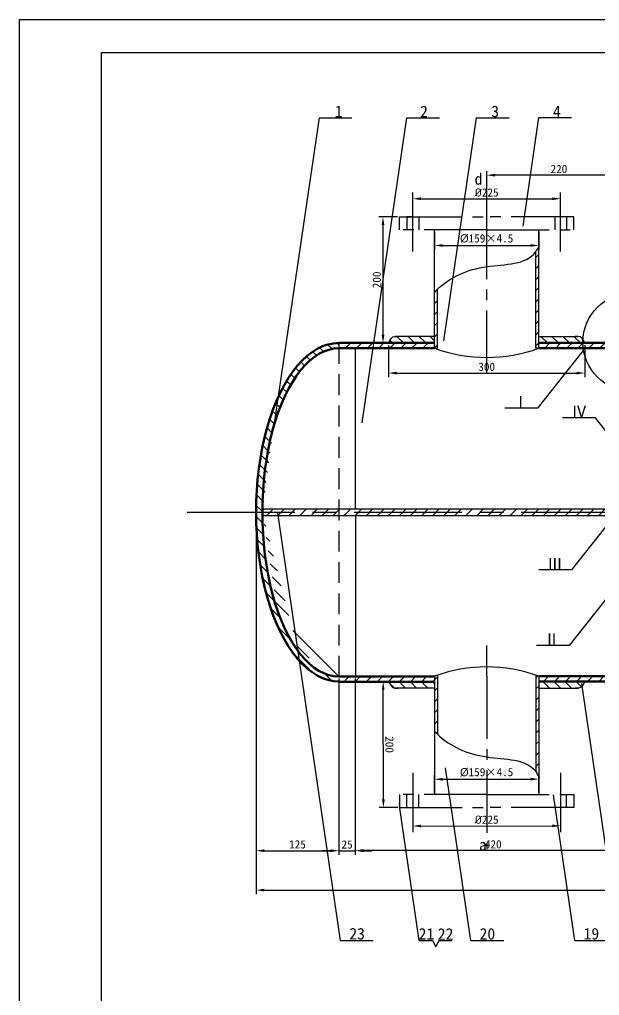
# Model space of a CAD drawing. Header units: millimetres. Extents: x -1950 to -231, y 2736 to 6518.
# Drawn here: x -1072 to -895.5, y 3033 to 3330 of the extents above; entities that cross this region are included whole.
import ezdxf

# ---------------------------------------------------------------- set-up
doc = ezdxf.new("R2010")
doc.units = ezdxf.units.MM
for name, pattern in [('CENTER', [50.8, 31.75, -6.35, 6.35, -6.35]), ('CENTER2', [28.575, 19.05, -3.175, 3.175, -3.175]), ('DASHED2', [9.525, 6.35, -3.175])]:
    doc.linetypes.add(name, pattern=pattern)
for name, color, linetype, lineweight in [('shuangdianhuaxian', 7, 'CENTER2', 25), ('xuxian', 7, 'DASHED2', 25), ('图层1', 7, 'Continuous', 30), ('点画线', 7, 'CENTER', 25), ('粗实线', 7, 'Continuous', 50), ('细实线', 7, 'Continuous', 25)]:
    doc.layers.add(name, color=color, linetype=linetype, lineweight=lineweight)
doc.styles.get("Standard").update_dxf_attribs({"font": ''})
doc.styles.get('Standard').set_extended_font_data('SimSun')
doc.dimstyles.new('ISO-25', dxfattribs={"dimtxt": 2.5, "dimasz": 2.5, "dimexe": 1.25, "dimexo": 0.625, "dimtad": 1, "dimtxsty": 'Standard', "dimcen": 2.5, "dimadec": 0, "dimazin": 0, "dimtfac": 1, "dimtmove": 0, "dimatfit": 3, "dimfxl": 0, "dimarcsym": 0})

# ---------------------------------------------------------------- blocks, each defined once
blk = doc.blocks.new('*D3')
at = {"layer": 'Defpoints', "color": 0, "transparency": 16777216}
for p in [(-956.29, 3270), (-961.36, 3231.6), (-959.68, 3231.6)]:
    blk.add_point(p, dxfattribs=at)
at = {"layer": '细实线', "color": 0, "lineweight": -2, "transparency": 16777216}
for p, q in [((-956.92, 3270), (-962.61, 3270)), ((-961.36, 3267.5), (-961.36, 3234.1)), ((-960.3, 3231.6), (-962.61, 3231.6))]:
    blk.add_line(p, q, dxfattribs=at)
at = {"layer": '细实线', "color": 0, "transparency": 16777216}
for points in [[(-961.78, 3267.5), (-960.94, 3267.5), (-961.36, 3270)], [(-961.78, 3234.1), (-960.94, 3234.1), (-961.36, 3231.6)]]:
    blk.add_solid(points, dxfattribs=at)
at = {"layer": '细实线', "color": 0, "transparency": 16777216, "insert": (-963.25, 3250.8), "char_height": 2.5, "attachment_point": 5, "rotation": 90}
blk.add_mtext('{\\fFangSong|b0|i0|c134|p49;200}', dxfattribs=at)
blk = doc.blocks.new('*D4')
at = {"layer": 'Defpoints', "color": 0, "transparency": 16777216}
for p in [(-929.79, 3282.67), (-929.79, 3254.83), (-885.81, 3241.5)]:
    blk.add_point(p, dxfattribs=at)
at = {"layer": '细实线', "color": 0, "lineweight": -2, "transparency": 16777216}
for p, q in [((-929.79, 3255.46), (-929.79, 3283.92)), ((-888.31, 3282.67), (-927.29, 3282.67)), ((-885.81, 3242.12), (-885.81, 3283.92))]:
    blk.add_line(p, q, dxfattribs=at)
at = {"layer": '细实线', "color": 0, "transparency": 16777216}
for points in [[(-927.29, 3283.08), (-927.29, 3282.25), (-929.79, 3282.67)], [(-888.31, 3283.08), (-888.31, 3282.25), (-885.81, 3282.67)]]:
    blk.add_solid(points, dxfattribs=at)
at = {"layer": '细实线', "color": 0, "transparency": 16777216, "insert": (-907.8, 3284.54), "char_height": 2.5, "attachment_point": 5}
blk.add_mtext('{\\fFangSong|b0|i0|c134|p49;22}0', dxfattribs=at)
blk = doc.blocks.new('*D5')
at = {"layer": 'Defpoints', "color": 0, "transparency": 16777216}
for p in [(-907.29, 3275.49), (-952.29, 3270), (-907.29, 3270)]:
    blk.add_point(p, dxfattribs=at)
at = {"layer": '细实线', "color": 0, "lineweight": -2, "transparency": 16777216}
for p, q in [((-952.29, 3270.62), (-952.29, 3276.74)), ((-907.29, 3270.62), (-907.29, 3276.74)), ((-949.79, 3275.49), (-909.79, 3275.49))]:
    blk.add_line(p, q, dxfattribs=at)
at = {"layer": '细实线', "color": 0, "transparency": 16777216}
for points in [[(-949.79, 3275.9), (-949.79, 3275.07), (-952.29, 3275.49)], [(-909.79, 3275.9), (-909.79, 3275.07), (-907.29, 3275.49)]]:
    blk.add_solid(points, dxfattribs=at)
at = {"layer": '细实线', "color": 0, "transparency": 16777216, "insert": (-929.79, 3277.38), "char_height": 2.5, "attachment_point": 5}
blk.add_mtext('{\\fISOCPEUR|b0|i0|c0|p34;%%C\\fFangSong|b0|i0|c0|p49;225}', dxfattribs=at)
blk = doc.blocks.new('*D8')
at = {"layer": 'Defpoints', "color": 0, "transparency": 16777216}
for p in [(-945.68, 3266), (-913.91, 3266), (-913.91, 3261.27)]:
    blk.add_point(p, dxfattribs=at)
at = {"layer": '细实线', "color": 0, "lineweight": -2, "transparency": 16777216}
for p, q in [((-945.68, 3265.38), (-945.68, 3260.02)), ((-913.91, 3265.38), (-913.91, 3260.02)), ((-943.18, 3261.27), (-916.41, 3261.27))]:
    blk.add_line(p, q, dxfattribs=at)
at = {"layer": '细实线', "color": 0, "transparency": 16777216}
for points in [[(-943.18, 3261.68), (-943.18, 3260.85), (-945.68, 3261.27)], [(-916.41, 3261.68), (-916.41, 3260.85), (-913.91, 3261.27)]]:
    blk.add_solid(points, dxfattribs=at)
at = {"layer": '细实线', "color": 0, "transparency": 16777216, "insert": (-929.79, 3263.39), "char_height": 2.5, "attachment_point": 5}
blk.add_mtext('{\\fBiondi|b0|i0|c0|p2;%%C\\f@FangSong|b0|i0|c0|p49;159\\f@FangSong|b0|i0|c134|p49;×4.5}', dxfattribs=at)
blk = doc.blocks.new('*D11')
at = {"layer": 'Defpoints', "color": 0, "transparency": 16777216}
for p in [(-961.3, 3128.59), (-959.62, 3128.59), (-956.17, 3090.2)]:
    blk.add_point(p, dxfattribs=at)
at = {"layer": '细实线', "color": 0, "lineweight": -2, "transparency": 16777216}
for p, q in [((-960.24, 3128.59), (-962.55, 3128.59)), ((-961.24, 3092.69), (-961.29, 3126.09)), ((-956.8, 3090.2), (-962.48, 3090.19))]:
    blk.add_line(p, q, dxfattribs=at)
at = {"layer": '细实线', "color": 0, "transparency": 16777216}
for points in [[(-960.88, 3126.09), (-961.71, 3126.09), (-961.3, 3128.59)], [(-960.82, 3092.69), (-961.66, 3092.69), (-961.23, 3090.19)]]:
    blk.add_solid(points, dxfattribs=at)
at = {"layer": '细实线', "color": 0, "transparency": 16777216, "insert": (-959.38, 3109.39), "char_height": 2.5, "attachment_point": 5, "rotation": 270.0954}
blk.add_mtext('{\\fFangSong|b0|i0|c134|p49;200}', dxfattribs=at)
blk = doc.blocks.new('*D12')
at = {"layer": 'Defpoints', "color": 0, "transparency": 16777216}
for p in [(-952.3, 3090.08), (-907.3, 3090.15), (-907.29, 3084.67)]:
    blk.add_point(p, dxfattribs=at)
at = {"layer": '细实线', "color": 0, "lineweight": -2, "transparency": 16777216}
for p, q in [((-952.29, 3089.45), (-952.28, 3083.34)), ((-907.29, 3089.53), (-907.28, 3083.42)), ((-949.79, 3084.59), (-909.79, 3084.66))]:
    blk.add_line(p, q, dxfattribs=at)
at = {"layer": '细实线', "color": 0, "transparency": 16777216}
for points in [[(-949.79, 3085.01), (-949.79, 3084.18), (-952.29, 3084.59)], [(-909.79, 3085.08), (-909.79, 3084.24), (-907.29, 3084.67)]]:
    blk.add_solid(points, dxfattribs=at)
at = {"layer": '细实线', "color": 0, "transparency": 16777216, "insert": (-929.79, 3086.52), "char_height": 2.5, "attachment_point": 5, "rotation": 0.0954}
blk.add_mtext('{\\fISOCPEUR|b0|i0|c0|p34;%%C\\fFangSong|b0|i0|c0|p49;225}', dxfattribs=at)
blk = doc.blocks.new('*D13')
at = {"layer": 'Defpoints', "color": 0, "transparency": 16777216}
for p in [(-913.91, 3098.87), (-945.67, 3094.09), (-913.9, 3094.14)]:
    blk.add_point(p, dxfattribs=at)
at = {"layer": '细实线', "color": 0, "lineweight": -2, "transparency": 16777216}
for p, q in [((-945.67, 3094.71), (-945.68, 3100.07)), ((-943.17, 3098.82), (-916.41, 3098.87)), ((-913.9, 3094.77), (-913.91, 3100.12))]:
    blk.add_line(p, q, dxfattribs=at)
at = {"layer": '细实线', "color": 0, "transparency": 16777216}
for points in [[(-943.18, 3099.24), (-943.17, 3098.41), (-945.67, 3098.82)], [(-916.41, 3099.28), (-916.41, 3098.45), (-913.91, 3098.87)]]:
    blk.add_solid(points, dxfattribs=at)
at = {"layer": '细实线', "color": 0, "transparency": 16777216, "insert": (-929.8, 3100.96), "char_height": 2.5, "attachment_point": 5, "rotation": 0.0954}
blk.add_mtext('{\\fBiondi|b0|i0|c0|p2;%%C\\f@FangSong|b0|i0|c0|p49;159\\f@FangSong|b0|i0|c134|p49;×4.5}', dxfattribs=at)
blk = doc.blocks.new('*D14')
at = {"layer": 'Defpoints', "color": 0, "transparency": 16777216}
for p in [(-974.78, 3130.09), (-969.78, 3130.09), (-969.78, 3077.08)]:
    blk.add_point(p, dxfattribs=at)
at = {"layer": '细实线', "color": 0, "lineweight": -2, "transparency": 16777216}
for p, q in [((-974.78, 3129.47), (-974.78, 3075.83)), ((-969.78, 3129.47), (-969.78, 3075.83)), ((-977.28, 3077.08), (-979.78, 3077.08)), ((-974.78, 3077.08), (-969.78, 3077.08)), ((-967.28, 3077.08), (-964.78, 3077.08))]:
    blk.add_line(p, q, dxfattribs=at)
at = {"layer": '细实线', "color": 0, "transparency": 16777216}
for points in [[(-977.28, 3077.5), (-977.28, 3076.67), (-974.78, 3077.08)], [(-967.28, 3077.5), (-967.28, 3076.67), (-969.78, 3077.08)]]:
    blk.add_solid(points, dxfattribs=at)
at = {"layer": '细实线', "color": 0, "transparency": 16777216, "insert": (-972.28, 3078.97), "char_height": 2.5, "attachment_point": 5}
blk.add_mtext('{\\fFangSong|b0|i0|c134|p49;25}', dxfattribs=at)
blk = doc.blocks.new('*D15')
at = {"layer": 'Defpoints', "color": 0, "transparency": 16777216}
for p in [(-1000, 3180.09), (-974.78, 3130.09), (-974.78, 3077.1)]:
    blk.add_point(p, dxfattribs=at)
at = {"layer": '细实线', "color": 0, "lineweight": -2, "transparency": 16777216}
for p, q in [((-1000, 3179.47), (-1000, 3075.85)), ((-974.78, 3129.47), (-974.78, 3075.85)), ((-997.5, 3077.1), (-977.28, 3077.1))]:
    blk.add_line(p, q, dxfattribs=at)
at = {"layer": '细实线', "color": 0, "transparency": 16777216}
for points in [[(-997.5, 3077.51), (-997.5, 3076.68), (-1000, 3077.1)], [(-977.28, 3077.51), (-977.28, 3076.68), (-974.78, 3077.1)]]:
    blk.add_solid(points, dxfattribs=at)
at = {"layer": '细实线', "color": 0, "transparency": 16777216, "insert": (-987.39, 3078.99), "char_height": 2.5, "attachment_point": 5}
blk.add_mtext('{\\fFangSong|b0|i0|c134|p49;125}', dxfattribs=at)
blk = doc.blocks.new('*D16')
at = {"layer": 'Defpoints', "color": 0, "transparency": 16777216}
for p in [(-969.78, 3130.09), (-885.81, 3115.52), (-969.78, 3077.14)]:
    blk.add_point(p, dxfattribs=at)
at = {"layer": '细实线', "color": 0, "lineweight": -2, "transparency": 16777216}
for p, q in [((-969.78, 3129.47), (-969.78, 3075.89)), ((-885.81, 3114.89), (-885.81, 3075.89)), ((-888.31, 3077.14), (-967.28, 3077.14))]:
    blk.add_line(p, q, dxfattribs=at)
at = {"layer": '细实线', "color": 0, "transparency": 16777216}
for points in [[(-967.28, 3077.56), (-967.28, 3076.73), (-969.78, 3077.14)], [(-888.31, 3077.56), (-888.31, 3076.73), (-885.81, 3077.14)]]:
    blk.add_solid(points, dxfattribs=at)
at = {"layer": '细实线', "color": 0, "transparency": 16777216, "insert": (-927.79, 3079.03), "char_height": 2.5, "attachment_point": 5}
blk.add_mtext('{\\fFangSong|b0|i0|c134|p49;420}', dxfattribs=at)
blk = doc.blocks.new('*D57')
at = {"layer": 'Defpoints', "color": 0, "transparency": 16777216}
for p in [(-1000, 3180.09), (-520.92, 3180.09), (-520.92, 3065.1)]:
    blk.add_point(p, dxfattribs=at)
at = {"layer": '细实线', "color": 0, "lineweight": -2, "transparency": 16777216}
for p, q in [((-1000, 3179.47), (-1000, 3063.85)), ((-520.92, 3179.47), (-520.92, 3063.85)), ((-997.5, 3065.1), (-523.42, 3065.1))]:
    blk.add_line(p, q, dxfattribs=at)
at = {"layer": '细实线', "color": 0, "transparency": 16777216}
for points in [[(-997.5, 3065.52), (-997.5, 3064.69), (-1000, 3065.1)], [(-523.42, 3065.52), (-523.42, 3064.69), (-520.92, 3065.1)]]:
    blk.add_solid(points, dxfattribs=at)
at = {"layer": '细实线', "color": 0, "transparency": 16777216, "insert": (-760.46, 3066.99), "char_height": 2.5, "attachment_point": 5}
blk.add_mtext('{\\fFangSong|b0|i0|c134|p49;6970}', dxfattribs=at)
blk = doc.blocks.new('*D60')
at = {"layer": 'Defpoints', "color": 0, "transparency": 16777216}
for p in [(-959.68, 3231.6), (-899.91, 3231.6), (-899.91, 3222.44)]:
    blk.add_point(p, dxfattribs=at)
at = {"layer": '细实线', "color": 0, "lineweight": -2, "transparency": 16777216}
for p, q in [((-959.68, 3230.97), (-959.68, 3221.19)), ((-899.91, 3230.97), (-899.91, 3221.19)), ((-957.18, 3222.44), (-902.41, 3222.44))]:
    blk.add_line(p, q, dxfattribs=at)
at = {"layer": '细实线', "color": 0, "transparency": 16777216}
for points in [[(-957.18, 3222.85), (-957.18, 3222.02), (-959.68, 3222.44)], [(-902.41, 3222.85), (-902.41, 3222.02), (-899.91, 3222.44)]]:
    blk.add_solid(points, dxfattribs=at)
at = {"layer": '细实线', "color": 0, "transparency": 16777216, "insert": (-929.79, 3224.33), "char_height": 2.5, "attachment_point": 5}
blk.add_mtext('{\\fFangSong|b0|i0|c134|p49;300}', dxfattribs=at)

msp = doc.modelspace()

# ---------------------------------------------------------------- hatches: boundary and pattern name
at = {"layer": '细实线'}
h = msp.add_hatch(dxfattribs=at)
h.set_pattern_fill('ANSI31', color=256, scale=0.75)
edge = h.paths.add_edge_path()
edge.add_spline(control_points=[(-944.776, 3247.938), (-944.808, 3247.907), (-945.111, 3247.616), (-945.408, 3247.315), (-945.673, 3247.046)], knot_values=[0, 0, 0, 0, 0.1332735, 1.2643372, 1.2643372, 1.2643372, 1.2643372], degree=3, periodic=0)
edge.add_line((-945.676, 3247.042), (-945.676, 3230))
edge.add_line((-945.676, 3230), (-944.776, 3230))
edge.add_line((-944.776, 3230), (-944.776, 3247.938))
edge = h.paths.add_edge_path()
edge.add_spline(control_points=[(-913.913, 3260.937), (-914.194, 3260.4), (-914.482, 3259.872), (-914.813, 3259.4)], knot_values=[33.4301654, 33.4301654, 33.4301654, 33.4301654, 35.2144775, 35.2144775, 35.2144775, 35.2144775], degree=3, periodic=0)
edge.add_line((-914.813, 3259.4), (-914.813, 3230))
edge.add_line((-914.813, 3230), (-913.913, 3230))
edge.add_line((-913.913, 3230), (-913.913, 3231.6))
edge.add_line((-913.913, 3231.6), (-913.913, 3260.937))
h = msp.add_hatch(dxfattribs=at)
h.set_pattern_fill('ANSI31', color=256, scale=0.75, angle=90)
edge = h.paths.add_edge_path()
edge.add_ellipse((-974.776, 3180.047), major_axis=(0, 49.953), ratio=0.4664453, start_angle=0, end_angle=58.3772, ccw=False)
edge.add_line((-974.776, 3230), (-974.776, 3231.6))
edge.add_ellipse((-974.776, 3180.108), major_axis=(0, 51.492), ratio=0.4898616, start_angle=0, end_angle=47.3626)
edge.add_line((-993.333, 3214.987), (-994.617, 3206.239))
edge = h.paths.add_edge_path()
edge.add_line((-994.617, 3206.239), (-993.333, 3214.987))
edge.add_ellipse((-974.776, 3180.108), major_axis=(0, 51.492), ratio=0.4898616, start_angle=47.3626, end_angle=90.01566)
edge.add_line((-1000, 3180.106), (-1000, 3180.094))
edge.add_line((-1000, 3180.094), (-998.077, 3180.094))
edge.add_ellipse((-974.776, 3180.047), major_axis=(0, 49.953), ratio=0.4664453, start_angle=58.3772, end_angle=89.94599, ccw=False)
edge = h.paths.add_edge_path()
edge.add_ellipse((-974.776, 3180.047), major_axis=(0, 49.953), ratio=0.4664453, start_angle=89.94599, end_angle=147.68967, ccw=False)
edge.add_line((-998.077, 3180.094), (-1000, 3180.094))
edge.add_line((-1000, 3180.094), (-1000, 3179.957))
edge.add_ellipse((-974.776, 3180.108), major_axis=(0, 51.492), ratio=0.4898616, start_angle=90.16882, end_angle=151.55588)
edge.add_line((-986.791, 3134.832), (-987.231, 3137.829))
edge = h.paths.add_edge_path()
edge.add_ellipse((-974.776, 3180.047), major_axis=(0, 49.953), ratio=0.4664453, start_angle=147.68967, end_angle=180, ccw=False)
edge.add_line((-987.231, 3137.829), (-986.791, 3134.832))
edge.add_ellipse((-974.776, 3180.108), major_axis=(0, 51.492), ratio=0.4898616, start_angle=151.55588, end_angle=180)
edge.add_line((-974.776, 3128.616), (-974.776, 3130.094))
h = msp.add_hatch(dxfattribs=at)
h.set_pattern_fill('ANSI31', color=256, scale=0.75)
h.paths.add_polyline_path([(-964.228, 3231.6), (-969.776, 3231.6), (-974.776, 3231.6), (-974.776, 3230), (-969.776, 3230), (-964.463, 3230)])
h.paths.add_polyline_path([(-945.676, 3231.6), (-964.228, 3231.6), (-964.463, 3230), (-945.676, 3230)])
h = msp.add_hatch(dxfattribs=at)
h.set_pattern_fill('ANSI31', color=256, scale=0.75, angle=90)
edge = h.paths.add_edge_path()
edge.add_line((-945.676, 3231.6), (-945.676, 3233.6))
edge.add_line((-945.676, 3233.6), (-956.732, 3233.6))
edge.add_spline(control_points=[(-956.732, 3233.6), (-957.046, 3233.599), (-957.377, 3233.598), (-958.644, 3233.606), (-959.165, 3232.594), (-959.676, 3231.6)], knot_values=[0, 0, 0, 0, 0.9449006, 0.9949006, 3.7881962, 3.7881962, 3.7881962, 3.7881962], degree=3, periodic=0)
edge.add_line((-959.676, 3231.6), (-945.676, 3231.6))
edge = h.paths.add_edge_path()
edge.add_line((-913.913, 3233.6), (-913.913, 3231.6))
edge.add_line((-913.913, 3231.6), (-899.913, 3231.6))
edge.add_spline(control_points=[(-899.913, 3231.6), (-900.425, 3232.594), (-900.946, 3233.606), (-902.212, 3233.598), (-902.543, 3233.599), (-902.858, 3233.6)], knot_values=[0, 0, 0, 0, 2.7932955, 2.8432955, 3.7881962, 3.7881962, 3.7881962, 3.7881962], degree=3, periodic=0)
edge.add_line((-902.336, 3233.599), (-913.913, 3233.6))
h = msp.add_hatch(dxfattribs=at)
h.set_pattern_fill('ANSI31', color=256, scale=0.75)
h.paths.add_polyline_path([(-900.487, 3231.6), (-913.913, 3231.6), (-913.913, 3230), (-900.374, 3230, -0.0267516)])
h.paths.add_polyline_path([(-891.538, 3231.6), (-891.813, 3231.6), (-900.487, 3231.6, 0.0267516), (-900.374, 3230), (-891.813, 3230), (-891.538, 3230)])
h = msp.add_hatch(dxfattribs=at)
h.set_pattern_fill('ANSI31', color=256, scale=0.75)
edge = h.paths.add_edge_path()
edge.add_line((-974.776, 3181.094), (-998.072, 3181.094))
edge.add_ellipse((-974.776, 3180.047), major_axis=(0, 49.953), ratio=0.4664453, start_angle=88.79891, end_angle=89.94599)
edge.add_line((-998.077, 3180.094), (-974.776, 3180.094))
edge.add_line((-974.776, 3180.094), (-974.776, 3181.094))
edge = h.paths.add_edge_path()
edge.add_line((-974.776, 3180.094), (-998.077, 3180.094))
edge.add_ellipse((-974.776, 3180.047), major_axis=(0, 49.953), ratio=0.4664453, start_angle=89.94599, end_angle=91.09305)
edge.add_line((-998.073, 3179.094), (-974.776, 3179.094))
edge.add_line((-974.776, 3179.094), (-974.776, 3180.094))
h = msp.add_hatch(dxfattribs=at)
h.set_pattern_fill('ANSI31', color=256, scale=0.75)
h.paths.add_polyline_path([(-889.912, 3181.094), (-974.776, 3181.094), (-974.776, 3180.094), (-890.013, 3180.094, -0.050382)])
h.paths.add_polyline_path([(-890.07, 3180.094), (-974.776, 3180.094), (-974.776, 3179.094), (-890.862, 3179.094)])
h.paths.add_polyline_path([(-885.413, 3181.094), (-885.813, 3181.094), (-889.813, 3181.094), (-889.813, 3180.094), (-885.413, 3180.094)])
h.paths.add_polyline_path([(-885.413, 3180.094), (-889.813, 3180.094), (-889.813, 3179.094), (-885.813, 3179.094), (-885.413, 3179.094)])
h = msp.add_hatch(dxfattribs=at)
h.set_pattern_fill('ANSI31', color=256, scale=0.75)
edge = h.paths.add_edge_path()
edge.add_arc((-929.795, 3086.69), 46.307, 108.87671, 110.05783)
edge.add_line((-945.676, 3130.188), (-945.676, 3113.436))
edge.add_spline(control_points=[(-945.673, 3113.432), (-945.408, 3113.163), (-945.111, 3112.863), (-944.808, 3112.571), (-944.776, 3112.541)], knot_values=[0, 0, 0, 0, 1.1310636, 1.2643372, 1.2643372, 1.2643372, 1.2643372], degree=3, periodic=0)
edge.add_line((-944.776, 3112.541), (-944.776, 3130.506))
h = msp.add_hatch(dxfattribs=at)
h.set_pattern_fill('ANSI31', color=256, scale=0.75)
edge = h.paths.add_edge_path()
edge.add_arc((-929.795, 3086.69), 46.307, 69.94217, 71.12329)
edge.add_line((-914.813, 3130.506), (-914.813, 3101.078))
edge.add_spline(control_points=[(-914.813, 3101.078), (-914.665, 3100.868), (-914.526, 3100.646), (-914.392, 3100.418)], knot_values=[33.4301654, 33.4301654, 33.4301654, 33.4301654, 34.2261281, 34.2261281, 34.2261281, 34.2261281], degree=3, periodic=0)
edge.add_spline(control_points=[(-914.392, 3100.418), (-914.355, 3100.353), (-914.318, 3100.288), (-914.281, 3100.223)], knot_values=[34.2261281, 34.2261281, 34.2261281, 34.2261281, 34.4501524, 34.4501524, 34.4501524, 34.4501524], degree=3, periodic=0)
edge.add_spline(control_points=[(-914.281, 3100.223), (-914.243, 3100.156), (-914.205, 3100.088), (-914.168, 3100.019)], knot_values=[34.4501524, 34.4501524, 34.4501524, 34.4501524, 34.6809492, 34.6809492, 34.6809492, 34.6809492], degree=3, periodic=0)
edge.add_spline(control_points=[(-914.168, 3100.019), (-914.082, 3099.862), (-913.997, 3099.702), (-913.913, 3099.541)], knot_values=[34.6809492, 34.6809492, 34.6809492, 34.6809492, 35.2144775, 35.2144775, 35.2144775, 35.2144775], degree=3, periodic=0)
edge.add_line((-913.913, 3099.541), (-913.913, 3130.188))
h = msp.add_hatch(dxfattribs=at)
h.set_pattern_fill('ANSI31', color=256, scale=0.75)
h.paths.add_polyline_path([(-969.776, 3130.094), (-974.776, 3130.094), (-974.776, 3128.616, 0.0007233), (-974.627, 3128.501), (-969.627, 3128.501), (-945.676, 3128.501), (-945.676, 3130.094)])
h = msp.add_hatch(dxfattribs=at)
h.set_pattern_fill('ANSI31', color=256, scale=0.75, angle=90)
edge = h.paths.add_edge_path()
edge.add_spline(control_points=[(-959.632, 3128.501), (-959.134, 3127.537), (-958.616, 3126.582), (-957.377, 3126.59), (-957.046, 3126.589), (-956.732, 3126.588)], knot_values=[0.0816948, 0.0816948, 0.0816948, 0.0816948, 2.7932955, 2.8432955, 3.7881962, 3.7881962, 3.7881962, 3.7881962], degree=3, periodic=0)
edge.add_line((-957.261, 3126.589), (-945.676, 3126.588))
edge.add_line((-945.676, 3126.588), (-945.676, 3128.501))
edge.add_line((-945.676, 3128.501), (-959.632, 3128.501))
edge = h.paths.add_edge_path()
edge.add_line((-913.913, 3128.588), (-913.913, 3126.588))
edge.add_line((-913.913, 3126.588), (-902.858, 3126.588))
edge.add_spline(control_points=[(-902.858, 3126.588), (-902.543, 3126.589), (-902.212, 3126.59), (-900.946, 3126.582), (-900.425, 3127.594), (-899.913, 3128.588)], knot_values=[0, 0, 0, 0, 0.9449006, 0.9949006, 3.7881962, 3.7881962, 3.7881962, 3.7881962], degree=3, periodic=0)
edge.add_line((-899.913, 3128.588), (-913.913, 3128.588))
h = msp.add_hatch(dxfattribs=at)
h.set_pattern_fill('ANSI31', color=256, scale=0.75)
h.paths.add_polyline_path([(-913.913, 3130.188), (-913.913, 3128.588), (-891.813, 3128.588), (-891.813, 3130.188)])

# ---------------------------------------------------------------- linework, layer by layer
at = {"layer": 'shuangdianhuaxian'}
for p, q in [((-929.795, 3222.436), (-929.795, 3282.667)), ((-952.295, 3259.401), (-952.295, 3277.414)), ((-907.295, 3259.401), (-907.295, 3277.414)), ((-956.295, 3266), (-956.295, 3270)), ((-956.295, 3270), (-929.795, 3270)), ((-903.295, 3270), (-929.795, 3270)), ((-903.295, 3266), (-903.295, 3270)), ((-929.795, 3266), (-956.295, 3266)), ((-929.795, 3266), (-952.295, 3266)), ((-929.795, 3266), (-903.295, 3266)), ((-929.795, 3266), (-907.295, 3266)), ((-929.795, 3130.188), (-929.795, 3077.521)), ((-952.295, 3100.787), (-952.295, 3082.775)), ((-907.295, 3100.787), (-907.295, 3082.775)), ((-929.795, 3094.188), (-956.295, 3094.188)), ((-956.295, 3094.188), (-956.295, 3090.188)), ((-929.795, 3094.188), (-952.295, 3094.188)), ((-929.795, 3094.188), (-907.295, 3094.188)), ((-903.295, 3094.188), (-903.295, 3090.188)), ((-956.295, 3090.188), (-929.795, 3090.188)), ((-903.295, 3090.188), (-929.795, 3090.188))]:
    msp.add_line(p, q, dxfattribs=at)
at = {"layer": 'xuxian'}
for p, q in [((-952.295, 3270), (-954.095, 3270)), ((-954.095, 3270), (-954.095, 3266)), ((-950.495, 3270), (-950.495, 3266)), ((-909.095, 3270), (-909.095, 3266)), ((-905.495, 3270), (-905.495, 3266)), ((-974.776, 3231.6), (-974.776, 3128.616)), ((-954.095, 3090.188), (-954.095, 3094.188)), ((-950.495, 3090.188), (-950.495, 3094.188)), ((-905.495, 3090.188), (-905.495, 3094.188))]:
    msp.add_line(p, q, dxfattribs=at)
at = {"layer": '图层1', "color": 0, "linetype": 'ByBlock', "lineweight": -3}
for p, q in [((-980.836, 3300.085), (-994.69, 3205.744)), ((-954.166, 3300.12), (-967.801, 3207.265)), ((-932.988, 3300.147), (-942.96, 3232.243)), ((-913.979, 3300.172), (-918.824, 3267.174)), ((-900.407, 3229.323), (-914.285, 3211.783)), ((-882.822, 3191.274), (-896.701, 3208.814)), ((-974.305, 3049.81), (-993.404, 3179.865)), ((-890.079, 3180.083), (-903.958, 3162.543)), ((-890.774, 3157.082), (-904.653, 3139.543)), ((-889.391, 3049.81), (-900.867, 3127.961)), ((-934.586, 3049.81), (-942.297, 3102.322)), ((-902.94, 3049.806), (-909.439, 3094.064)), ((-950.321, 3049.81), (-956.33, 3090.733))]:
    msp.add_line(p, q, dxfattribs=at)
at = {"layer": '点画线'}
for p in [(-1020.92, 3180.094), (-1019.916, 3180.094)]:
    msp.add_line(p, (-749.426, 3180.094), dxfattribs=at)
at = {"layer": '粗实线'}
for p, q in [((-969.776, 3231.6), (-974.776, 3231.6)), ((-969.776, 3231.6), (-945.676, 3231.6)), ((-913.913, 3231.6), (-891.813, 3231.6)), ((-974.776, 3230), (-969.776, 3230)), ((-969.776, 3230), (-945.676, 3230)), ((-913.913, 3230), (-891.813, 3230)), ((-969.776, 3130.094), (-974.776, 3130.094)), ((-969.627, 3128.501), (-974.627, 3128.501)), ((-969.776, 3130.094), (-945.676, 3130.094)), ((-969.627, 3128.501), (-945.676, 3128.501)), ((-913.913, 3130.188), (-885.813, 3130.188)), ((-877.813, 3130.188), (-913.913, 3130.188)), ((-913.913, 3128.588), (-891.813, 3128.588))]:
    msp.add_line(p, q, dxfattribs=at)
for centre, major_axis, ratio in [((-974.776, 3180.108), (0, 51.492), 0.4898616), ((-974.776, 3180.047), (0, 49.953), 0.4664453)]:
    msp.add_ellipse(centre, major_axis=major_axis, ratio=ratio, start_param=0, end_param=3.1415927, dxfattribs=at)
at = {"layer": '细实线'}
for p, q in [((-1072, 3180.032), (-1072, 3330.032)), ((-1072, 3330.032), (-231, 3330.032)), ((-1072, 2736.032), (-1072, 3330.032)), ((-1047, 3180.032), (-1047, 3320.032)), ((-1047, 3320.032), (-241, 3320.032)), ((-1047, 2746.032), (-1047, 3320.032)), ((-980.836, 3300.085), (-970.836, 3300.085)), ((-954.166, 3300.12), (-944.166, 3300.12)), ((-932.988, 3300.147), (-922.988, 3300.147)), ((-913.979, 3300.172), (-903.979, 3300.172)), ((-945.676, 3230), (-945.676, 3266)), ((-913.913, 3230), (-913.913, 3266)), ((-914.813, 3230), (-914.813, 3259.401)), ((-944.776, 3230), (-944.776, 3247.938)), ((-945.676, 3233.6), (-957.676, 3233.6)), ((-945.676, 3231.6), (-945.676, 3233.6)), ((-913.913, 3233.6), (-901.913, 3233.6)), ((-913.913, 3230), (-913.913, 3231.6)), ((-969.776, 3181.094), (-969.776, 3230)), ((-945.676, 3230), (-944.776, 3230)), ((-913.913, 3230), (-914.813, 3230)), ((-914.285, 3211.783), (-924.285, 3211.783)), ((-896.701, 3208.814), (-906.701, 3208.814)), ((-998.072, 3181.094), (-885.813, 3181.094)), ((-1000, 3179.094), (-1000, 3180.094)), ((-998.073, 3179.094), (-885.813, 3179.094)), ((-969.776, 3179.094), (-969.776, 3130.094)), ((-903.958, 3162.543), (-913.958, 3162.543)), ((-929.795, 3130.188), (-929.795, 3139.576)), ((-904.653, 3139.543), (-914.653, 3139.543)), ((-944.776, 3130.506), (-944.776, 3112.541)), ((-914.813, 3130.479), (-914.813, 3101.077)), ((-969.776, 3128.501), (-969.776, 3128.494)), ((-945.676, 3130.188), (-945.676, 3094.188)), ((-913.913, 3130.188), (-913.913, 3094.188)), ((-945.676, 3126.588), (-957.676, 3126.588)), ((-913.913, 3126.588), (-901.913, 3126.588)), ((-907.295, 3094.188), (-903.295, 3094.188)), ((-974.305, 3049.81), (-964.305, 3049.81)), ((-974.305, 3049.81), (-964.305, 3049.81)), ((-974.305, 3049.81), (-974.305, 3049.62)), ((-950.321, 3049.81), (-946.321, 3049.81)), ((-950.321, 3049.81), (-946.321, 3049.81)), ((-946.321, 3049.81), (-945.321, 3047.81)), ((-944.321, 3049.81), (-945.321, 3047.81)), ((-944.321, 3049.81), (-940.321, 3049.81)), ((-944.321, 3049.81), (-940.321, 3049.81)), ((-934.586, 3049.81), (-924.586, 3049.81)), ((-902.94, 3049.81), (-892.94, 3049.81))]:
    msp.add_line(p, q, dxfattribs=at)
msp.add_circle((-885.489, 3231.85), 15, dxfattribs=at)
for centre, start, end in [((-929.795, 3273.498), 249.94217, 290.05783), ((-929.795, 3086.69), 69.94217, 110.05783)]:
    msp.add_arc(centre, 46.307, start, end, dxfattribs=at)
msp.add_open_spline([(-945.673, 3247.046), (-945.408, 3247.315), (-941.242, 3251.541), (-930.966, 3256.082), (-917.022, 3255.217), (-914.207, 3260.375), (-913.913, 3260.937)], degree=3, knots=[0, 0, 0, 0, 1.1310636, 17.7776272, 33.3470773, 35.2144775, 35.2144775, 35.2144775, 35.2144775], dxfattribs=at)
for points in [[(-959.676, 3231.6), (-957.726, 3233.6), (-957.676, 3233.6), (-956.732, 3233.6)], [(-899.913, 3231.6), (-901.863, 3233.6), (-901.913, 3233.6), (-902.858, 3233.6)], [(-959.676, 3128.588), (-957.726, 3126.588), (-957.676, 3126.588), (-956.732, 3126.588)], [(-899.913, 3128.588), (-901.863, 3126.588), (-901.913, 3126.588), (-902.858, 3126.588)], [(-945.673, 3113.432), (-944.872, 3112.633), (-929.766, 3105.64), (-914.86, 3101.144), (-913.759, 3099.246)]]:
    msp.add_spline(points, degree=3, dxfattribs=at)

# ---------------------------------------------------------------- texts
at = {"layer": '细实线', "char_height": 3.5, "attachment_point": 1}
for s, insert in [('{\\fFangSong|b0|i0|c134|p49;1}', (-976.039, 3303.79)), ('{\\fFangSong|b0|i0|c134|p49;23}', (-971.61, 3053.589)), ('{\\fFangSong|b0|i0|c134|p49;19}', (-900.307, 3053.574))]:
    msp.add_mtext(s, dxfattribs=dict(at, insert=insert))
at = {"layer": '细实线'}
for s, width, heights, insert, char_height, attachment_point in [('{\\fFangSong|b0|i0|c134|p49;2}', 1.80973, [0], (-950.072, 3303.792), 3.5, 1), ('{\\fFangSong|b0|i0|c134|p49;3}', 0.19885, [0], (-928.394, 3303.825), 3.5, 1), ('{\\fFangSong|b0|i0|c134|p49;4}', 3.89573, [0], (-909.613, 3303.785), 3.5, 1), ('{\\fFangSong|b0|i0|c134|p49;d}', 4.78372, [0], (-932.281, 3281.474), 3.5, 5), ('{\\fFangSong|b0|i0|c134|p49;Ⅰ}', 11.12392, [0], (-919.446, 3213.757), 3.5, 5), ('{\\fFangSong|b0|i0|c134|p49;\\H1.4x;Ⅳ}', 9.81461, [0], (-901.621, 3210.823), 2.5, 5), ('{\\fFangSong|b0|i0|c134|p49;\\H1.4x;Ⅲ}', 10.16668, [0], (-909.027, 3164.431), 2.5, 5), ('{\\fFangSong|b0|i0|c134|p49;Ⅱ}', 10.26772, [3.839], (-909.989, 3141.5), 3.5, 5), ('{\\fFangSong|b0|i0|c134|p49;21}', 4.03202, [0], (-948.127, 3051.771), 3.5, 5), ('{\\fFangSong|b0|i0|c134|p49;22}', 4.04774, [0], (-942.319, 3051.744), 3.5, 5), ('{\\fFangSong|b0|i0|c134|p49;20}', 10, [1.161], (-931.968, 3053.538), 3.5, 1)]:
    msp.add_mtext_dynamic_manual_height_columns(s, width=width, gutter_width=12.5, heights=heights, dxfattribs=dict(at, insert=insert, char_height=char_height, attachment_point=attachment_point))
at = {"layer": '细实线', "insert": (-930.95, 3078.842), "char_height": 3.5, "attachment_point": 5, "rotation": 359.96542}
msp.add_mtext_dynamic_manual_height_columns('{\\fFangSong|b0|i0|c0|p49;a}', width=4.78372, gutter_width=12.5, heights=[0], dxfattribs=at)

# ---------------------------------------------------------------- dimensions: what is measured, and where the dimension line sits
at = {"layer": '细实线'}
for base, p1, p2, text, picture, middle in [((-929.795, 3282.667), (-885.813, 3241.5), (-929.795, 3254.835), '{\\fFangSong|b0|i0|c134|p49;22}0', '*D4', (-907.804, 3284.542)), ((-907.295, 3275.486), (-952.295, 3270), (-907.295, 3270), '{\\fISOCPEUR|b0|i0|c0|p34;%%C\\fFangSong|b0|i0|c0|p49;225}', '*D5', (-929.795, 3277.375)), ((-913.913, 3261.268), (-945.676, 3266), (-913.913, 3266), '{\\fBiondi|b0|i0|c0|p2;%%C\\f@FangSong|b0|i0|c0|p49;159\\f@FangSong|b0|i0|c134|p49;×4.5}', '*D8', (-929.795, 3263.387)), ((-899.913, 3222.436), (-959.676, 3231.6), (-899.913, 3231.6), '{\\fFangSong|b0|i0|c134|p49;300}', '*D60', (-929.795, 3224.325)), ((-974.776, 3077.097), (-1000, 3180.094), (-974.776, 3130.094), '{\\fFangSong|b0|i0|c134|p49;125}', '*D15', (-987.388, 3078.986)), ((-520.921, 3065.104), (-1000, 3180.094), (-520.921, 3180.094), '{\\fFangSong|b0|i0|c134|p49;6970}', '*D57', (-760.461, 3066.993)), ((-969.776, 3077.083), (-974.776, 3130.094), (-969.776, 3130.094), '{\\fFangSong|b0|i0|c134|p49;2<>}', '*D14', (-972.276, 3078.972)), ((-969.776, 3077.145), (-885.813, 3115.519), (-969.776, 3130.094), '{\\fFangSong|b0|i0|c134|p49;420}', '*D16', (-927.795, 3079.034))]:
    dim = msp.add_linear_dim(base=base, p1=p1, p2=p2, text=text, dimstyle='ISO-25', dxfattribs=at)
    dim.commit()
    dim.dimension.update_dxf_attribs({"geometry": picture, "text_midpoint": middle})
for base, p1, p2, angle, text, picture, middle in [((-961.359, 3231.6), (-956.295, 3270), (-959.676, 3231.6), 90, '{\\fFangSong|b0|i0|c134|p49;200}', '*D3', (-963.248, 3250.8)), ((-961.298, 3128.588), (-956.17, 3090.197), (-959.616, 3128.591), 270.09545, '{\\fFangSong|b0|i0|c134|p49;200}', '*D11', (-959.377, 3109.391)), ((-913.911, 3098.872), (-945.667, 3094.087), (-913.903, 3094.14), 0.09545, '{\\fBiondi|b0|i0|c0|p2;%%C\\f@FangSong|b0|i0|c0|p49;159\\f@FangSong|b0|i0|c134|p49;×4.5}', '*D13', (-929.796, 3100.965)), ((-907.287, 3084.665), (-952.296, 3090.076), (-907.296, 3090.151), 0.09545, '{\\fISOCPEUR|b0|i0|c0|p34;%%C\\fFangSong|b0|i0|c0|p49;225}', '*D12', (-929.79, 3086.517))]:
    dim = msp.add_linear_dim(base=base, p1=p1, p2=p2, angle=angle, text=text, dimstyle='ISO-25', dxfattribs=at)
    dim.commit()
    dim.dimension.update_dxf_attribs({"geometry": picture, "text_midpoint": middle})

doc.saveas('drawing.dxf')
